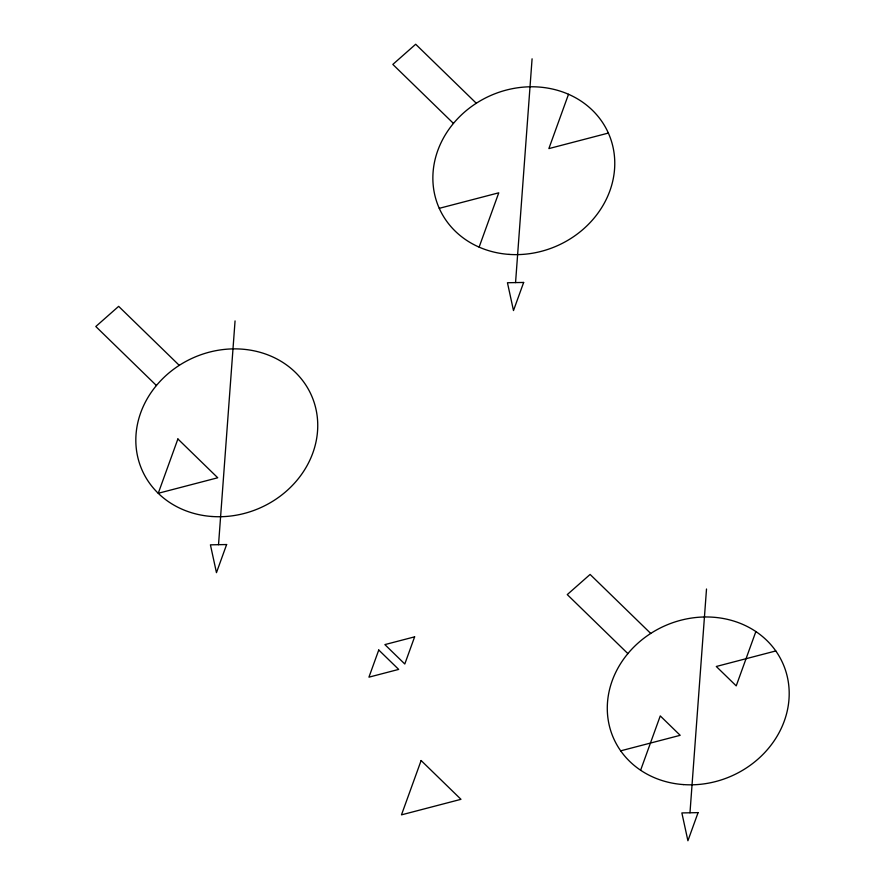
<?xml version="1.0" encoding="UTF-8"?>
<svg xmlns="http://www.w3.org/2000/svg" width="885" height="885" viewBox="0 0 885 885"><rect width="100%" height="100%" fill="white"/><g stroke="black" fill="none" stroke-linecap="round" stroke-linejoin="round"><path stroke-width="1.33" d="M218.529 544.684L235.056 320.923M515.557 282.592L532.084 58.819M689.979 812.784L706.507 589.012M479.117 247.125L498.764 192.808L439.27 208.329M568.513 94.286L548.866 148.603L608.371 133.071M640.618 770.227L660.265 715.91L680.189 735.313L620.695 750.834M755.867 631.558L736.22 685.875L716.286 666.482L775.791 650.951M476.296 103.246L415.684 44.25L392.84 64.417L453.452 123.413M650.718 633.439L590.107 574.442L567.263 594.598L627.874 653.606M179.268 365.35L118.656 306.354L95.812 326.51L156.424 385.517M177.896 438.971L158.249 493.288L217.743 477.767L177.896 438.971M226.626 544.54L216.46 572.661L210.42 544.839L226.626 544.54M378.758 650.01L368.934 677.169L398.681 669.403L378.758 650.01M523.654 282.448L513.488 310.558L507.448 282.735L523.654 282.448M414.623 636.846L404.799 664.004L384.875 644.601L414.623 636.846M421.127 760.536L401.48 814.853L460.974 799.321L421.127 760.536M698.077 812.629L687.91 840.75L681.87 812.928L698.077 812.629M211.991 516.497A92.549 82.161 -23.7 0 0 311.907 396.469A92.549 82.161 -23.7 0 0 156.468 385.451A92.549 82.161 -23.7 0 0 211.991 516.497M683.441 784.586A92.549 82.161 -23.7 0 0 783.358 664.558A92.549 82.161 -23.7 0 0 627.93 653.539A92.549 82.161 -23.7 0 0 683.441 784.586M509.019 254.393A92.549 82.161 -23.7 0 0 608.935 134.365A92.549 82.161 -23.7 0 0 453.496 123.358A92.549 82.161 -23.7 0 0 509.019 254.393"/></g></svg>
